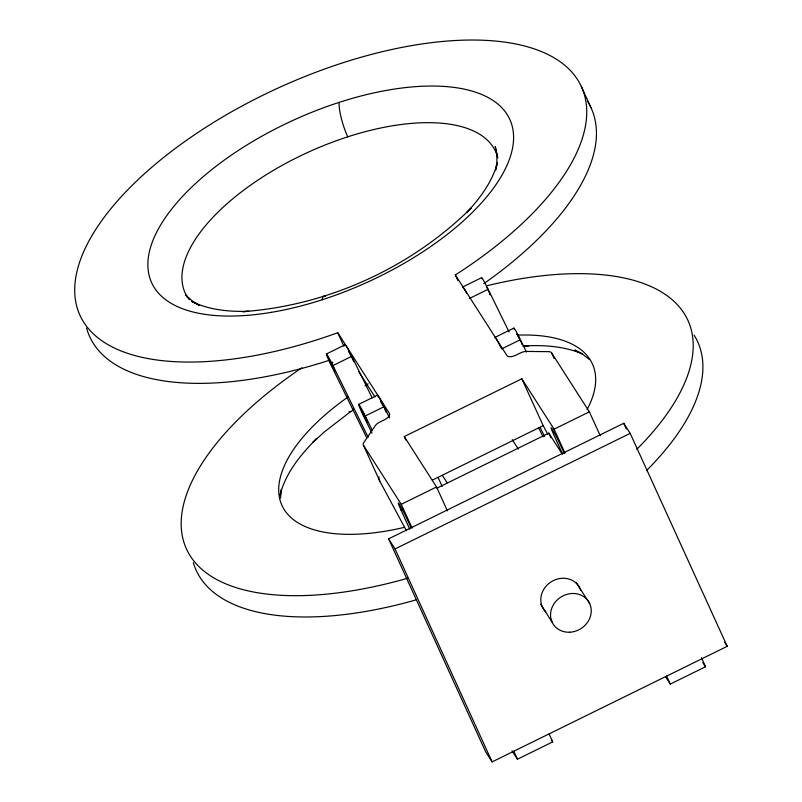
<?xml version="1.0" encoding="UTF-8"?>
<svg xmlns="http://www.w3.org/2000/svg" width="802" height="802" viewBox="0 0 802 802"><rect width="100%" height="100%" fill="white"/><g stroke="black" fill="none" stroke-linecap="round" stroke-linejoin="round"><path stroke-width="1.2" d="M280.56 497.982L281.442 489.441L279.938 495.466M495.576 170.034L496.879 162.395L496.839 154.164L495.255 146.505L497.13 155.448M495.686 169.934L497.471 162.796C492.227 181.874 480.117 198.114 466.874 212.45L471.145 208.079C410.604 267.878 327.577 305.682 242.665 311.687L248.82 311.336C229.442 311.808 209.362 310.163 191.738 301.432L199.417 305.341L191.959 300.67L185.894 295.166L189.302 299.677M280.269 494.403C285.913 472.368 301.091 454.303 316.75 438.443L312.78 442.524L324.299 431.947L350.745 411.536M366.684 437.732L331.457 365.943A13.123 0.752 63.8 0 1 326.424 353.973L345.241 344.73M462.804 286.936L481.611 277.692M331.948 364.379L329.311 359.867L335.106 371.637L330.594 363.236L332.81 362.143M326.424 353.973A13.123 0.752 63.8 0 1 332.96 365.562L351.767 356.319L372.138 397.822M469.33 298.534L488.147 289.281L509.059 331.918M371.988 433.16L363.727 416.338A13.123 0.752 63.8 0 1 358.705 404.368L377.511 395.125M495.075 337.331L513.881 328.088M358.705 404.368A13.123 0.752 63.8 0 1 365.231 415.967L384.038 406.714L389.541 417.932M501.601 348.93L520.418 339.687L526.473 352.028M405.782 439.917L404.258 436.569L521.821 378.785L554.092 429.18L564.969 453.03M432.328 480.127L543.175 425.641L547.846 434.343M457.882 280.55L455.325 274.946A275.557 124.671 -24.5 0 0 495.486 41.062A275.557 124.671 -24.5 0 0 89.002 240.861A275.557 124.671 -24.5 0 0 337.762 332.73L389.411 413.391A7.87 3.559 -24.5 0 1 384.298 419.877L379.907 422.032A7.87 3.559 -24.5 0 0 375.216 425.752L363.867 442.473A7.87 3.559 -24.5 0 0 363.446 445.25L401.261 504.308L436.529 486.974L447.396 510.824M554.092 429.18L589.36 411.847L600.237 435.697M436.869 488.187L548.829 433.15L562.072 453.832M409.752 529.2L401.07 510.142L403.266 509.059M388.599 538.854L623.725 423.286L630.182 433.361L727.234 646.322L492.107 761.9L485.651 751.825L388.599 538.854L395.055 548.939L492.107 761.9M395.055 548.939L630.182 433.361M512.027 750.782L517.43 759.223L552.698 741.89L549.079 733.94M665.56 676.748L670.271 684.096L705.539 666.763L701.399 657.68M523.125 346.183L529.029 345.622L523.145 345.963C543.114 344.92 563.776 345.973 582.402 353.903L574.844 350.053L582.833 354.374L589.46 359.557M348.429 350.935L348.89 351.657M348.509 351.045L348.93 351.727M455.325 274.946L506.974 355.607A7.87 3.559 -24.5 0 0 515.967 355.156L520.348 353A7.87 3.559 -24.5 0 1 526.413 351.426L548.618 351.657A7.87 3.559 -24.5 0 1 551.545 352.79L589.36 411.847M724.657 642.292L727.234 646.322M702.833 662.542L705.539 666.763M512.267 439.676L518.313 449.13M576.257 582.603L589.701 603.605M540.648 604.247L552.077 622.101M442.403 475.396L447.105 482.754M404.258 436.569L436.529 486.974M358.875 371.837L374.965 396.98M551.355 739.785L552.698 741.89M381.201 402.123L380.539 401.11L381.642 402.905M381.351 402.393L381.692 402.985M518.242 336.289L517.731 335.356L519.405 338.494M349.732 353.181L349.201 352.198L349.792 353.271M363.446 445.25L379.787 481.13L406.444 530.744M382.063 403.667L382.454 404.419M518.583 336.91L520.247 340.208M382.203 403.937L382.604 404.709M486.363 286.605L486.914 287.687M349.983 353.642L350.604 354.825M350.133 353.923L350.544 354.715M364.218 414.774L361.582 410.263L364.639 415.626M382.875 405.231L383.456 406.383M364.689 417.411L367.386 422.032L366.093 418.664M487.185 288.209L487.556 288.951M350.815 355.246L351.446 356.529M363.837 415.697L367.376 422.032L365.331 417.03M350.965 355.557L351.396 356.409M332.369 365.231L329.381 359.887L330.594 363.236M364.489 415.316L365.07 416.489M332.218 364.92L332.79 366.093M540.137 427.456L544.538 436.428M538.633 427.827L543.034 436.809M365.231 415.967L372.389 430.544M332.96 365.562L368.188 437.361M364.108 416.238L363.045 414.022M520.097 339.888L520.658 341.061M383.727 406.925L384.078 407.667M364.91 416.168L365.862 418.163M332.64 365.772L335.116 371.547L333.051 366.634M488.037 289.923L488.388 290.665M351.607 356.84L352.208 358.113M351.657 356.96L352.258 358.223M363.687 415.386L361.572 410.303L362.915 413.732M520.909 341.592L521.28 342.394M384.539 408.619L384.86 409.321M488.829 291.597L489.13 292.269M352.449 358.634L352.93 359.677M581.28 86.385L590.994 107.689M623.725 423.286L626.322 428.98M551.545 352.79L554.102 358.394M666.642 676.146L670.271 684.096M564.367 453.631L560.788 445.782A14.015 0.802 63.8 0 0 552.167 429.03A14.015 0.802 63.8 0 0 553.901 435.015L562.583 454.072M548.829 433.15L550.904 437.692M521.821 378.785L543.175 425.641M438.032 477.31L442.123 486.283M337.762 332.73L343.888 346.183M401.261 504.308L412.128 528.157M513.811 751.273L517.43 759.223M411.025 527.626L407.957 520.909A14.015 0.802 63.8 0 0 399.326 504.157A14.015 0.802 63.8 0 0 401.07 510.142M352.629 359.025L352.97 359.777M521.731 343.396L522.122 344.339L521.771 343.487M385.351 410.434L385.952 411.877L385.391 410.524M490.132 294.665L489.641 293.422L490.152 294.725M462.874 287.627A13.123 0.752 63.8 0 1 466.804 293.552M481.781 278.705A13.123 0.752 63.8 0 1 488.147 289.281M495.145 338.023A13.123 0.752 63.8 0 1 501.18 348.068M514.052 329.101A13.123 0.752 63.8 0 1 520.418 339.687M345.241 345.161A13.123 0.752 63.8 0 1 351.767 356.319M694.121 335.156A275.557 124.671 -24.5 0 1 646.482 470.614M416.108 599.876A275.557 124.671 -24.5 0 1 193.332 562.673M487.476 285.612A275.557 124.671 -24.5 0 1 636.778 449.31M407.616 578.232A275.557 124.671 -24.5 0 1 187.367 550.874A275.557 124.671 -24.5 0 1 301.883 367.797M517.591 335.136A170.585 77.172 -24.5 0 1 587.064 409.571M404.208 527.385A170.585 77.172 -24.5 0 1 281.672 504.759A170.585 77.172 -24.5 0 1 347.988 397.02M365.06 385.782A170.585 77.172 -24.5 0 1 368.168 383.887M353.08 408.459A26.245 8.652 55.3 0 1 349.101 411.657M377.582 395.817A13.123 0.752 63.8 0 1 384.038 406.714M379.817 481.11A10.095 8.541 -20.9 0 1 378.915 476.859M347.747 136.821A26.245 5.784 72.1 0 1 339.176 102.365M322.264 299.727A26.245 5.784 72.1 0 1 325.622 296.469M587.655 101.543A275.557 124.671 -24.5 0 1 483.776 283.687M329.131 360.329A275.557 124.671 -24.5 0 1 86.556 327.978M187.588 297.472A170.585 77.172 -24.5 0 1 310.103 151.357A170.585 77.172 -24.5 0 1 497.831 157.914M545.851 611.886A20.992 18.687 -32.6 0 1 551.365 581.711A20.992 18.687 -32.6 0 1 580.688 590.302M516.969 334.143L517.39 334.795L516.969 334.143M485.741 285.472L485.741 285.472M353.361 360.679L353.582 361.241L353.361 360.679M271.276 312.359A196.821 89.052 -24.5 0 0 510.212 120.31A196.821 89.052 -24.5 0 0 210.675 170.485A196.821 89.052 -24.5 0 0 271.276 312.359M569.691 632.217A20.992 18.687 -32.6 0 0 589.089 602.392A20.992 18.687 -32.6 0 0 553.901 603.956A20.992 18.687 -32.6 0 0 569.691 632.217"/></g></svg>
